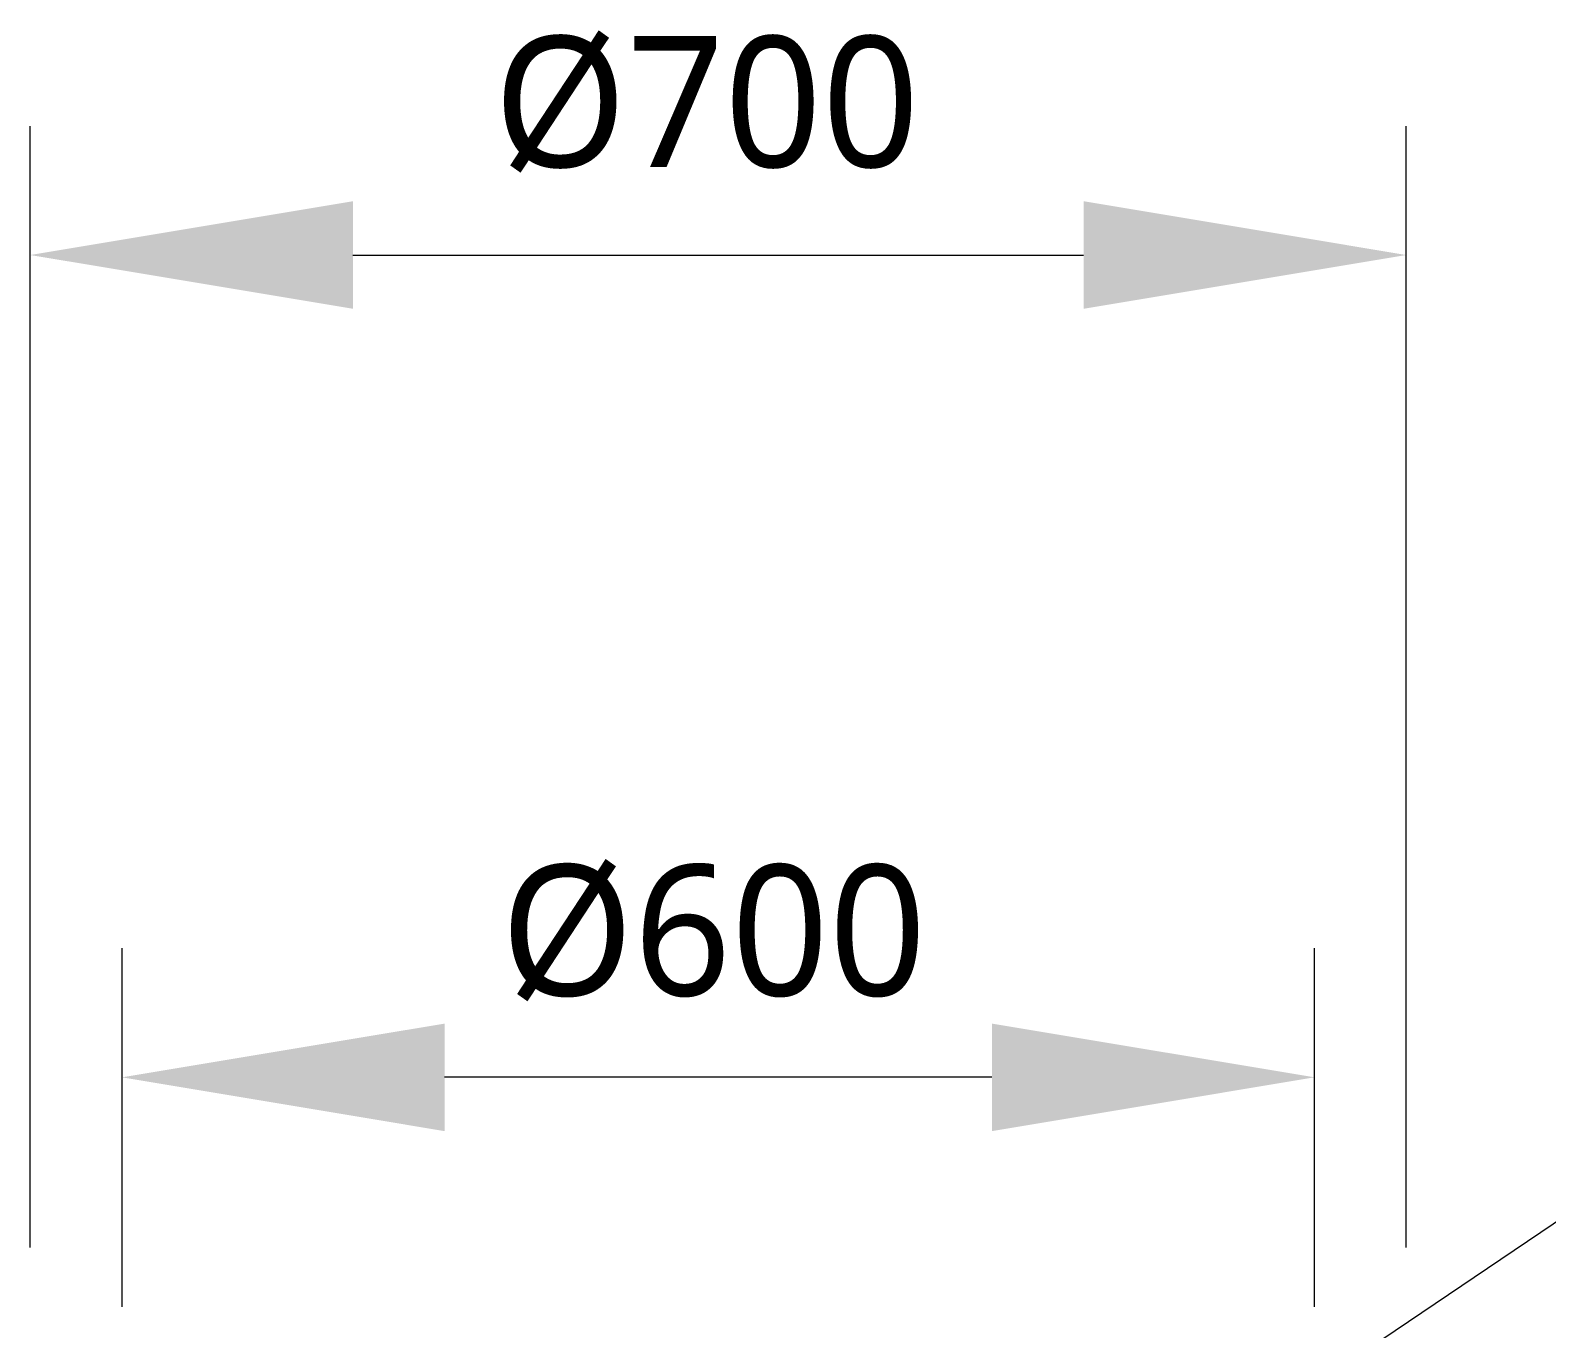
# Model space of a CAD drawing. Header units: millimetres. Extents: x 4664 to 8864, y -38 to 2932.
# Drawn here: x 5402.2 to 5551.1, y 1835.8 to 1963.4 of the extents above; entities that cross this region are included whole.
import ezdxf

# ---------------------------------------------------------------- set-up
doc = ezdxf.new("R2010")
doc.units = ezdxf.units.MM
doc.styles.add('AEH', font='kaiu.ttf')

msp = doc.modelspace()

# ---------------------------------------------------------------- linework, layer by layer
at = {"lineweight": 5}
for p, q in [((5402.16, 1843.8), (5402.16, 1954)), ((5537.35, 1843.8), (5537.35, 1954)), ((5433.86, 1941.32), (5505.65, 1941.32)), ((5532.44, 1833.05), (5612.07, 1886.83)), ((5411.17, 1837.96), (5411.17, 1873.19)), ((5528.33, 1837.96), (5528.33, 1873.19)), ((5496.64, 1860.51), (5442.87, 1860.51))]:
    msp.add_line(p, q, dxfattribs=at)
for points in [[(5433.86, 1946.61), (5433.86, 1936.04), (5402.16, 1941.32)], [(5505.65, 1946.61), (5505.65, 1936.04), (5537.35, 1941.32)], [(5442.87, 1865.79), (5442.87, 1855.22), (5411.17, 1860.51)], [(5496.64, 1865.79), (5496.64, 1855.22), (5528.33, 1860.51)]]:
    msp.add_solid(points, dxfattribs=at)

# ---------------------------------------------------------------- texts
at = {"lineweight": 5, "char_height": 12.8634, "attachment_point": 5, "style": 'AEH'}
for s, insert in [('{\\fMicrosoft JhengHei|b0|i0|c136|p34;\\C0;Ø700}', (5468.6, 1956.12)), ('{\\fMicrosoft JhengHei|b0|i0|c136|p34;\\C0;Ø600}', (5469.28, 1874.69))]:
    msp.add_mtext(s, dxfattribs=dict(at, insert=insert))

doc.saveas('drawing.dxf')
